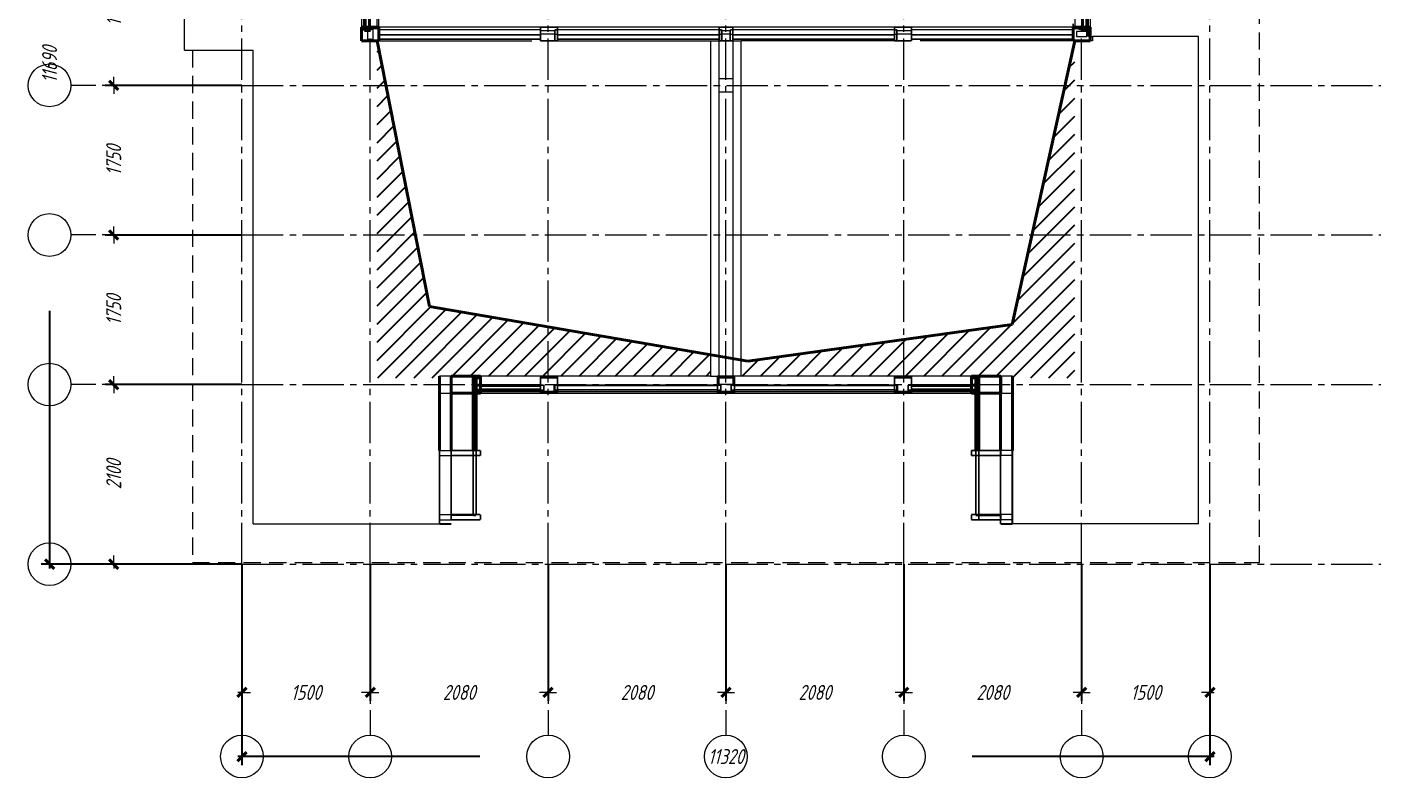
# Model space of a CAD drawing. Header units: millimetres. Extents: x 0 to 5040, y 0 to 770.
# Drawn here: x 2459.9 to 2776.6, y 445.8 to 621.5 of the extents above; entities that cross this region are included whole.
import ezdxf

# ---------------------------------------------------------------- set-up
doc = ezdxf.new("R2010")
doc.units = ezdxf.units.MM
for name, pattern in [('K5LT32768', [0]), ('K5LT_AXLED', [14.165, 9.665, -1.5, 1.5, -1.5]), ('K5LT_BASIC', [0]), ('K5LT_DASHED', [6, 4, -2]), ('K5LT_THIN', [0])]:
    doc.linetypes.add(name, pattern=pattern)
doc.layers.add('Системный слой', color=7, linetype='Continuous')
doc.styles.add('KDIMTEXTSTYLE', font='GOST_AU.SHX', dxfattribs={"width": 0.96, "oblique": 15, "height": 5})
doc.styles.add('KTEXTSTYLE', font='GOST_AU.SHX', dxfattribs={"width": 0.96, "height": 5})
doc.dimstyles.new('KDIMSTYLE (0.02)', dxfattribs={"dimtxt": 5, "dimasz": 1, "dimexe": 2, "dimexo": 0, "dimgap": 1, "dimtad": 1, "dimlfac": 50, "dimtxsty": 'KDIMTEXTSTYLE', "dimsah": 1, "dimcen": 0, "dimdle": 1, "dimadec": 0, "dimazin": 0, "dimtfac": 0.667, "dimtmove": 0, "dimatfit": 3, "dimfxl": 0, "dimtvp": 1, "dimtolj": 1, "dimtzin": 0, "dimarcsym": 0})

# ---------------------------------------------------------------- blocks, each defined once
blk = doc.blocks.new('U17')
at = {"layer": 'Системный слой', "color": 30, "linetype": 'K5LT_AXLED', "lineweight": 18}
for p, q in [((2490.18, 495.83), (2470.18, 495.83)), ((2510.18, 495.83), (2490.18, 495.83)), ((2510.18, 495.83), (2736.58, 495.83)), ((2736.58, 495.83), (2776.58, 495.83))]:
    blk.add_line(p, q, dxfattribs=at)
at = {"layer": 'Системный слой', "color": 7, "linetype": 'K5LT_THIN', "lineweight": 18}
blk.add_arc((2465.18, 495.83), 5, 0, 360, dxfattribs=at)
blk = doc.blocks.new('U18')
at = {"layer": 'Системный слой', "color": 30, "linetype": 'K5LT_AXLED', "lineweight": 18}
for p, q in [((2490.18, 537.83), (2470.18, 537.83)), ((2510.18, 537.83), (2490.18, 537.83)), ((2510.18, 537.83), (2736.58, 537.83)), ((2736.58, 537.83), (2776.58, 537.83))]:
    blk.add_line(p, q, dxfattribs=at)
at = {"layer": 'Системный слой', "color": 7, "linetype": 'K5LT_THIN', "lineweight": 18}
blk.add_arc((2465.18, 537.83), 5, 0, 360, dxfattribs=at)
blk = doc.blocks.new('U19')
at = {"layer": 'Системный слой', "color": 30, "linetype": 'K5LT_AXLED', "lineweight": 18}
for p, q in [((2490.18, 572.83), (2470.18, 572.83)), ((2510.18, 572.83), (2490.18, 572.83)), ((2510.18, 572.83), (2736.58, 572.83)), ((2736.58, 572.83), (2776.58, 572.83))]:
    blk.add_line(p, q, dxfattribs=at)
at = {"layer": 'Системный слой', "color": 7, "linetype": 'K5LT_THIN', "lineweight": 18}
blk.add_arc((2465.18, 572.83), 5, 0, 360, dxfattribs=at)
blk = doc.blocks.new('U20')
at = {"layer": 'Системный слой', "color": 30, "linetype": 'K5LT_AXLED', "lineweight": 18}
for p, q in [((2490.18, 607.83), (2470.18, 607.83)), ((2510.18, 607.83), (2490.18, 607.83)), ((2510.18, 607.83), (2736.58, 607.83)), ((2736.58, 607.83), (2776.58, 607.83))]:
    blk.add_line(p, q, dxfattribs=at)
at = {"layer": 'Системный слой', "color": 7, "linetype": 'K5LT_THIN', "lineweight": 18}
blk.add_arc((2465.18, 607.83), 5, 0, 360, dxfattribs=at)
blk = doc.blocks.new('U24')
at = {"layer": 'Системный слой', "color": 30, "linetype": 'K5LT_AXLED', "lineweight": 18}
for p, q in [((2510.18, 729.63), (2510.18, 769.63)), ((2510.18, 495.83), (2510.18, 729.63)), ((2510.18, 495.83), (2510.18, 475.83)), ((2510.18, 475.83), (2510.18, 455.83))]:
    blk.add_line(p, q, dxfattribs=at)
at = {"layer": 'Системный слой', "color": 7, "linetype": 'K5LT_THIN', "lineweight": 18}
blk.add_arc((2510.18, 450.83), 5, 0, 360, dxfattribs=at)
blk = doc.blocks.new('U25')
at = {"layer": 'Системный слой', "color": 30, "linetype": 'K5LT_AXLED', "lineweight": 18}
for p, q in [((2540.18, 729.63), (2540.18, 769.63)), ((2540.18, 495.83), (2540.18, 729.63)), ((2540.18, 495.83), (2540.18, 475.83)), ((2540.18, 475.83), (2540.18, 455.83))]:
    blk.add_line(p, q, dxfattribs=at)
at = {"layer": 'Системный слой', "color": 7, "linetype": 'K5LT_THIN', "lineweight": 18}
blk.add_arc((2540.18, 450.83), 5, 0, 360, dxfattribs=at)
blk = doc.blocks.new('U26')
at = {"layer": 'Системный слой', "color": 30, "linetype": 'K5LT_AXLED', "lineweight": 18}
for p, q in [((2581.78, 729.63), (2581.78, 769.63)), ((2581.78, 495.83), (2581.78, 729.63)), ((2581.78, 495.83), (2581.78, 475.83)), ((2581.78, 475.83), (2581.78, 455.83))]:
    blk.add_line(p, q, dxfattribs=at)
at = {"layer": 'Системный слой', "color": 7, "linetype": 'K5LT_THIN', "lineweight": 18}
blk.add_arc((2581.78, 450.83), 5, 0, 360, dxfattribs=at)
blk = doc.blocks.new('U27')
at = {"layer": 'Системный слой', "color": 30, "linetype": 'K5LT_AXLED', "lineweight": 18}
for p, q in [((2623.38, 729.63), (2623.38, 769.63)), ((2623.38, 495.83), (2623.38, 729.63)), ((2623.38, 495.83), (2623.38, 475.83)), ((2623.38, 475.83), (2623.38, 455.83))]:
    blk.add_line(p, q, dxfattribs=at)
at = {"layer": 'Системный слой', "color": 7, "linetype": 'K5LT_THIN', "lineweight": 18}
blk.add_arc((2623.38, 450.83), 5, 0, 360, dxfattribs=at)
blk = doc.blocks.new('U28')
at = {"layer": 'Системный слой', "color": 30, "linetype": 'K5LT_AXLED', "lineweight": 18}
for p, q in [((2664.98, 729.63), (2664.98, 769.63)), ((2664.98, 495.83), (2664.98, 729.63)), ((2664.98, 495.83), (2664.98, 475.83)), ((2664.98, 475.83), (2664.98, 455.83))]:
    blk.add_line(p, q, dxfattribs=at)
at = {"layer": 'Системный слой', "color": 7, "linetype": 'K5LT_THIN', "lineweight": 18}
blk.add_arc((2664.98, 450.83), 5, 0, 360, dxfattribs=at)
blk = doc.blocks.new('U29')
at = {"layer": 'Системный слой', "color": 30, "linetype": 'K5LT_AXLED', "lineweight": 18}
for p, q in [((2706.58, 729.63), (2706.58, 769.63)), ((2706.58, 495.83), (2706.58, 729.63)), ((2706.58, 495.83), (2706.58, 475.83)), ((2706.58, 475.83), (2706.58, 455.83))]:
    blk.add_line(p, q, dxfattribs=at)
at = {"layer": 'Системный слой', "color": 7, "linetype": 'K5LT_THIN', "lineweight": 18}
blk.add_arc((2706.58, 450.83), 5, 0, 360, dxfattribs=at)
blk = doc.blocks.new('U30')
at = {"layer": 'Системный слой', "color": 30, "linetype": 'K5LT_AXLED', "lineweight": 18}
for p, q in [((2736.58, 729.63), (2736.58, 769.63)), ((2736.58, 495.83), (2736.58, 729.63)), ((2736.58, 495.83), (2736.58, 475.83)), ((2736.58, 475.83), (2736.58, 455.83))]:
    blk.add_line(p, q, dxfattribs=at)
at = {"layer": 'Системный слой', "color": 7, "linetype": 'K5LT_THIN', "lineweight": 18}
blk.add_arc((2736.58, 450.83), 5, 0, 360, dxfattribs=at)
blk = doc.blocks.new('U16')
at = {"layer": 'Системный слой'}
for name in ['U24', 'U25', 'U26', 'U27', 'U28', 'U29', 'U30', 'U20', 'U19', 'U18', 'U17']:
    blk.add_blockref(name, (0, 0), dxfattribs=at)
blk = doc.blocks.new('U46')
at = {"layer": 'Системный слой', "color": 7, "linetype": 'K5LT32768', "lineweight": 18}
for p, q in [((2496.73, 616.03), (2496.73, 755.93)), ((2538.18, 656.63), (2538.18, 621.43)), ((2538.58, 656.63), (2538.58, 621.43)), ((2540.08, 621.43), (2540.08, 656.63)), ((2541.78, 621.43), (2541.78, 656.63)), ((2542.18, 621.43), (2542.18, 656.63)), ((2704.98, 656.63), (2704.98, 621.43)), ((2706.68, 656.63), (2706.68, 621.43)), ((2708.18, 621.43), (2708.18, 656.63)), ((2708.58, 656.63), (2708.58, 621.43)), ((2538.58, 621.03), (2538.18, 621.03)), ((2538.88, 621.03), (2538.58, 621.03)), ((2538.88, 621.03), (2539.58, 621.03)), ((2539.58, 620.89), (2539.58, 621.03)), ((2539.58, 621.03), (2540.08, 621.03)), ((2540.08, 620.89), (2539.58, 620.89)), ((2540.08, 621.03), (2540.78, 621.03)), ((2540.78, 620.89), (2540.08, 620.89)), ((2540.78, 621.03), (2540.78, 620.89)), ((2541.78, 621.03), (2540.78, 621.03)), ((2540.78, 620.89), (2540.78, 618.63)), ((2542.18, 621.03), (2541.78, 621.03)), ((2579.98, 621.43), (2542.18, 621.43)), ((2579.98, 620.83), (2542.18, 620.83)), ((2621.78, 621.43), (2583.98, 621.43)), ((2621.78, 620.83), (2583.98, 620.83)), ((2662.78, 621.43), (2624.98, 621.43)), ((2662.78, 620.83), (2624.98, 620.83)), ((2704.58, 621.43), (2666.78, 621.43)), ((2704.58, 620.83), (2666.78, 620.83)), ((2704.58, 622.23), (2704.58, 621.43)), ((2704.58, 621.43), (2704.58, 622.23)), ((2704.58, 621.03), (2704.58, 621.43)), ((2704.58, 618.23), (2704.58, 621.03)), ((2704.98, 621.03), (2704.58, 621.03)), ((2705.98, 621.03), (2704.98, 621.03)), ((2705.98, 620.89), (2705.98, 621.03)), ((2706.68, 621.03), (2705.98, 621.03)), ((2706.68, 620.89), (2705.98, 620.89)), ((2706.68, 621.03), (2707.18, 621.03)), ((2707.18, 620.89), (2706.68, 620.89)), ((2707.18, 621.03), (2707.88, 621.03)), ((2707.18, 621.03), (2707.18, 620.89)), ((2708.18, 621.03), (2707.88, 621.03)), ((2708.58, 621.03), (2708.18, 621.03)), ((2539.58, 620.63), (2539.58, 618.63)), ((2539.58, 618.63), (2540.78, 618.63)), ((2542.18, 618.23), (2577.98, 618.23)), ((2579.98, 620.63), (2583.38, 620.63)), ((2583.38, 619.83), (2579.98, 619.83)), ((2583.38, 619.83), (2583.98, 619.83)), ((2583.98, 618.23), (2619.78, 618.23)), ((2619.78, 618.23), (2619.78, 539.83)), ((2619.78, 618.23), (2621.78, 618.23)), ((2621.78, 619.83), (2622.38, 619.83)), ((2621.78, 609.43), (2621.78, 618.23)), ((2622.38, 620.63), (2624.38, 620.63)), ((2624.38, 619.83), (2622.38, 619.83)), ((2624.38, 619.83), (2624.98, 619.83)), ((2624.98, 618.23), (2626.98, 618.23)), ((2624.98, 618.23), (2624.98, 609.43)), ((2626.98, 539.83), (2626.98, 618.23)), ((2662.78, 618.23), (2626.98, 618.23)), ((2662.78, 619.83), (2663.38, 619.83)), ((2663.38, 620.63), (2666.78, 620.63)), ((2666.78, 619.83), (2663.38, 619.83)), ((2704.58, 618.23), (2668.78, 618.23)), ((2705.38, 620.43), (2705.38, 619.23)), ((2707.78, 620.43), (2705.38, 620.43)), ((2705.38, 619.23), (2707.78, 619.23)), ((2707.78, 619.23), (2707.78, 620.43)), ((2708.18, 619.23), (2708.58, 619.23)), ((2708.58, 619.23), (2709.12, 619.23)), ((2709.12, 618.23), (2708.58, 618.23)), ((2733.93, 619.23), (2709.12, 619.23)), ((2709.12, 619.23), (2709.12, 618.23)), ((2733.93, 505.23), (2733.93, 619.23)), ((2496.73, 616.03), (2498.58, 616.03)), ((2498.58, 616.03), (2512.83, 616.03)), ((2512.83, 505.23), (2512.83, 616.03)), ((2621.78, 609.43), (2624.98, 609.43)), ((2621.78, 606.23), (2621.78, 609.43)), ((2624.98, 609.43), (2624.98, 606.23)), ((2624.98, 606.23), (2621.78, 606.23)), ((2621.78, 539.83), (2621.78, 606.23)), ((2624.98, 606.23), (2624.98, 539.83)), ((2559.11, 539.83), (2556.39, 539.83)), ((2559.11, 539.43), (2559.13, 539.43)), ((2579.98, 539.83), (2565.95, 539.83)), ((2619.78, 539.83), (2583.98, 539.83)), ((2619.78, 539.83), (2621.38, 539.83)), ((2621.78, 539.43), (2621.78, 539.83)), ((2621.78, 537.83), (2621.78, 539.43)), ((2624.98, 539.83), (2624.98, 539.43)), ((2624.98, 539.43), (2624.98, 537.83)), ((2626.98, 539.83), (2625.38, 539.83)), ((2662.78, 539.83), (2626.98, 539.83)), ((2680.81, 539.83), (2666.78, 539.83)), ((2687.65, 539.43), (2687.63, 539.43)), ((2690.37, 539.83), (2687.65, 539.83)), ((2556.39, 535.83), (2559.11, 535.83)), ((2559.11, 536.23), (2559.13, 536.23)), ((2564.26, 537.73), (2564.93, 537.73)), ((2564.93, 536.53), (2564.26, 536.53)), ((2565.95, 537.63), (2564.94, 537.63)), ((2564.94, 536.63), (2565.95, 536.63)), ((2579.98, 537.73), (2565.95, 537.73)), ((2565.95, 536.23), (2579.98, 536.23)), ((2565.95, 535.83), (2579.98, 535.83)), ((2580.78, 536.23), (2580.78, 536.53)), ((2580.78, 535.83), (2580.78, 536.23)), ((2583.38, 537.73), (2583.18, 537.73)), ((2583.18, 536.23), (2583.18, 537.73)), ((2583.18, 535.83), (2583.18, 536.23)), ((2621.38, 537.73), (2583.98, 537.73)), ((2583.98, 536.23), (2621.38, 536.23)), ((2583.98, 535.83), (2621.38, 535.83)), ((2621.78, 537.83), (2621.38, 537.83)), ((2624.98, 537.83), (2621.78, 537.83)), ((2622.18, 536.23), (2622.18, 536.53)), ((2622.18, 535.83), (2622.18, 536.23)), ((2624.58, 536.53), (2624.58, 536.23)), ((2624.58, 536.23), (2624.58, 535.83)), ((2625.38, 537.83), (2624.98, 537.83)), ((2662.78, 537.73), (2625.38, 537.73)), ((2625.38, 536.23), (2662.78, 536.23)), ((2625.38, 535.83), (2662.78, 535.83)), ((2663.58, 537.73), (2663.38, 537.73)), ((2663.58, 536.23), (2663.58, 537.73)), ((2663.58, 535.83), (2663.58, 536.23)), ((2665.98, 536.23), (2665.98, 536.53)), ((2665.98, 535.83), (2665.98, 536.23)), ((2680.81, 537.73), (2666.78, 537.73)), ((2666.78, 536.23), (2680.81, 536.23)), ((2666.78, 535.83), (2680.81, 535.83)), ((2681.82, 537.63), (2680.81, 537.63)), ((2680.81, 536.63), (2681.82, 536.63)), ((2681.83, 537.73), (2682.5, 537.73)), ((2682.5, 536.53), (2681.83, 536.53)), ((2687.63, 536.23), (2687.65, 536.23)), ((2687.65, 535.83), (2690.37, 535.83)), ((2556.39, 522.43), (2559.11, 522.43)), ((2556.39, 521.23), (2559.11, 521.23)), ((2690.37, 522.43), (2687.65, 522.43)), ((2690.37, 521.23), (2687.65, 521.23)), ((2556.39, 507.43), (2559.11, 507.43)), ((2564.26, 507.23), (2559.13, 507.23)), ((2682.5, 507.23), (2687.63, 507.23)), ((2690.37, 507.43), (2687.65, 507.43)), ((2512.83, 505.23), (2556.39, 505.23)), ((2556.39, 506.23), (2559.11, 506.23)), ((2690.37, 506.23), (2687.65, 506.23)), ((2733.93, 505.23), (2690.37, 505.23))]:
    blk.add_line(p, q, dxfattribs=at)
at = {"layer": 'Системный слой', "color": 7, "linetype": 'K5LT_DASHED', "lineweight": 18}
for p, q in [((2748.18, 496.23), (2748.18, 731.63)), ((2498.58, 616.03), (2498.58, 496.23)), ((2498.58, 496.23), (2748.18, 496.23))]:
    blk.add_line(p, q, dxfattribs=at)
at = {"layer": 'Системный слой', "color": 5, "linetype": 'K5LT_BASIC', "lineweight": 40}
for p, q in [((2538.98, 621.43), (2538.98, 656.63)), ((2539.98, 656.63), (2539.98, 621.43)), ((2706.78, 621.43), (2706.78, 656.63)), ((2707.78, 656.63), (2707.78, 621.43)), ((2538.18, 621.03), (2538.18, 621.43)), ((2538.18, 621.43), (2538.58, 621.43)), ((2538.18, 618.23), (2538.18, 621.03)), ((2538.58, 621.43), (2538.88, 621.43)), ((2538.58, 621.03), (2538.58, 621.43)), ((2538.88, 621.43), (2538.88, 621.03)), ((2538.88, 621.43), (2538.98, 621.43)), ((2538.88, 621.03), (2538.88, 620.63)), ((2539.98, 621.43), (2538.98, 621.43)), ((2539.98, 621.43), (2540.08, 621.43)), ((2540.08, 621.43), (2541.78, 621.43)), ((2540.08, 621.03), (2540.08, 621.43)), ((2540.08, 620.89), (2540.08, 621.03)), ((2540.08, 620.63), (2540.08, 620.89)), ((2541.78, 621.43), (2541.78, 621.03)), ((2541.78, 621.43), (2542.18, 621.43)), ((2542.18, 621.43), (2542.18, 621.03)), ((2542.18, 621.03), (2542.18, 618.23)), ((2704.58, 618.23), (2704.58, 621.43)), ((2704.58, 621.43), (2704.98, 621.43)), ((2704.58, 621.43), (2704.58, 621.43)), ((2704.98, 621.03), (2704.98, 621.43)), ((2704.98, 621.43), (2706.68, 621.43)), ((2706.68, 621.43), (2706.68, 621.03)), ((2706.68, 621.43), (2706.78, 621.43)), ((2706.68, 621.03), (2706.68, 620.89)), ((2706.68, 620.89), (2706.68, 620.63)), ((2707.78, 621.43), (2706.78, 621.43)), ((2707.78, 621.43), (2707.88, 621.43)), ((2707.88, 621.03), (2707.88, 621.43)), ((2707.88, 621.43), (2708.18, 621.43)), ((2707.88, 620.63), (2707.88, 621.03)), ((2708.18, 621.43), (2708.58, 621.43)), ((2708.18, 621.43), (2708.18, 621.03)), ((2708.18, 621.03), (2708.18, 619.23)), ((2708.58, 621.43), (2708.58, 621.03)), ((2708.58, 619.23), (2708.58, 621.03)), ((2538.58, 618.23), (2538.18, 618.23)), ((2541.78, 618.23), (2538.58, 618.23)), ((2538.88, 620.63), (2539.58, 620.63)), ((2539.58, 620.63), (2540.08, 620.63)), ((2542.18, 618.23), (2541.78, 618.23)), ((2704.98, 618.23), (2704.58, 618.23)), ((2708.18, 618.23), (2704.98, 618.23)), ((2706.68, 620.63), (2707.88, 620.63)), ((2708.18, 618.23), (2708.58, 618.23)), ((2708.58, 619.23), (2708.58, 618.23)), ((2556.39, 535.83), (2556.39, 539.83)), ((2559.11, 539.83), (2559.13, 539.83)), ((2559.11, 539.43), (2559.11, 539.83)), ((2559.11, 536.23), (2559.11, 539.43)), ((2559.13, 539.83), (2564.26, 539.83)), ((2559.13, 539.43), (2559.13, 539.83)), ((2559.13, 536.23), (2559.13, 539.43)), ((2564.26, 539.83), (2564.94, 539.83)), ((2564.26, 539.43), (2564.26, 539.83)), ((2564.26, 539.43), (2564.94, 539.43)), ((2564.26, 537.73), (2564.26, 539.43)), ((2564.94, 539.83), (2565.95, 539.83)), ((2564.94, 539.83), (2564.94, 539.43)), ((2564.94, 539.43), (2565.95, 539.43)), ((2564.94, 539.43), (2564.94, 537.73)), ((2565.95, 539.83), (2565.95, 539.43)), ((2565.95, 539.43), (2565.95, 537.73)), ((2680.81, 539.83), (2681.82, 539.83)), ((2680.81, 539.43), (2680.81, 539.83)), ((2680.81, 539.43), (2681.82, 539.43)), ((2680.81, 537.73), (2680.81, 539.43)), ((2681.82, 539.83), (2682.5, 539.83)), ((2681.82, 539.43), (2681.82, 539.83)), ((2681.82, 539.43), (2682.5, 539.43)), ((2681.82, 537.73), (2681.82, 539.43)), ((2682.5, 539.83), (2687.63, 539.83)), ((2682.5, 539.83), (2682.5, 539.43)), ((2682.5, 539.43), (2682.5, 537.73)), ((2687.63, 539.83), (2687.65, 539.83)), ((2687.63, 539.43), (2687.63, 539.83)), ((2687.63, 539.43), (2687.63, 536.23)), ((2687.65, 539.83), (2687.65, 539.43)), ((2687.65, 539.43), (2687.65, 536.23)), ((2690.37, 539.83), (2690.37, 535.83)), ((2556.39, 522.43), (2556.39, 535.83)), ((2559.11, 535.83), (2559.11, 536.23)), ((2559.13, 535.83), (2559.11, 535.83)), ((2559.13, 535.83), (2559.13, 536.23)), ((2564.26, 535.83), (2559.13, 535.83)), ((2559.13, 522.43), (2559.13, 535.83)), ((2564.26, 536.53), (2564.26, 537.73)), ((2564.26, 536.23), (2564.26, 536.53)), ((2564.26, 536.23), (2564.94, 536.23)), ((2564.26, 535.83), (2564.26, 536.23)), ((2564.94, 535.83), (2564.26, 535.83)), ((2564.26, 522.43), (2564.26, 535.83)), ((2564.93, 537.73), (2564.93, 536.53)), ((2564.94, 537.73), (2564.93, 537.73)), ((2564.93, 536.53), (2564.94, 536.53)), ((2564.94, 537.73), (2565.95, 537.73)), ((2564.94, 537.73), (2564.94, 537.63)), ((2564.94, 537.63), (2564.94, 536.63)), ((2564.94, 536.63), (2564.94, 536.53)), ((2565.95, 536.53), (2564.94, 536.53)), ((2564.94, 536.53), (2564.94, 536.23)), ((2564.94, 536.23), (2565.95, 536.23)), ((2564.94, 536.23), (2564.94, 535.83)), ((2565.95, 535.83), (2564.94, 535.83)), ((2564.94, 535.83), (2564.94, 522.43)), ((2565.95, 537.73), (2565.95, 537.63)), ((2565.95, 536.63), (2565.95, 537.63)), ((2565.95, 537.63), (2579.98, 537.63)), ((2579.98, 536.63), (2565.95, 536.63)), ((2565.95, 536.63), (2565.95, 536.53)), ((2565.95, 536.53), (2565.95, 536.23)), ((2565.95, 536.23), (2565.95, 535.83)), ((2666.78, 537.63), (2680.81, 537.63)), ((2680.81, 536.63), (2666.78, 536.63)), ((2680.81, 537.73), (2681.82, 537.73)), ((2680.81, 537.63), (2680.81, 537.73)), ((2680.81, 537.63), (2680.81, 536.63)), ((2680.81, 536.53), (2680.81, 536.63)), ((2681.82, 536.53), (2680.81, 536.53)), ((2680.81, 536.23), (2680.81, 536.53)), ((2681.82, 536.23), (2680.81, 536.23)), ((2680.81, 535.83), (2680.81, 536.23)), ((2681.82, 535.83), (2680.81, 535.83)), ((2681.83, 537.73), (2681.82, 537.73)), ((2681.82, 537.63), (2681.82, 537.73)), ((2681.82, 536.63), (2681.82, 537.63)), ((2681.82, 536.53), (2681.82, 536.63)), ((2681.82, 536.53), (2681.83, 536.53)), ((2681.82, 536.23), (2681.82, 536.53)), ((2682.5, 536.23), (2681.82, 536.23)), ((2681.82, 535.83), (2681.82, 536.23)), ((2682.5, 535.83), (2681.82, 535.83)), ((2681.82, 522.43), (2681.82, 535.83)), ((2681.83, 536.53), (2681.83, 537.73)), ((2682.5, 537.73), (2682.5, 536.53)), ((2682.5, 536.53), (2682.5, 536.23)), ((2682.5, 536.23), (2682.5, 535.83)), ((2687.63, 535.83), (2682.5, 535.83)), ((2682.5, 535.83), (2682.5, 522.43)), ((2687.63, 536.23), (2687.63, 535.83)), ((2687.65, 535.83), (2687.63, 535.83)), ((2687.63, 535.83), (2687.63, 522.43)), ((2687.65, 536.23), (2687.65, 535.83)), ((2690.37, 535.83), (2690.37, 522.43))]:
    blk.add_line(p, q, dxfattribs=at)
at = {"layer": 'Системный слой', "color": 5, "linetype": 'K5LT_BASIC', "const_width": 0.4}
for points in [[(2579.98, 621.43), (2583.98, 621.43)], [(2579.98, 620.63), (2579.98, 621.43)], [(2579.98, 619.83), (2579.98, 620.63)], [(2583.98, 620.83), (2583.38, 620.83)], [(2583.38, 620.83), (2583.38, 620.63)], [(2583.38, 620.63), (2583.38, 619.83)], [(2583.98, 621.43), (2583.98, 620.83)], [(2583.98, 620.83), (2583.98, 619.83)], [(2621.78, 621.43), (2624.98, 621.43)], [(2621.78, 620.83), (2621.78, 621.43)], [(2622.38, 620.83), (2621.78, 620.83)], [(2621.78, 619.83), (2621.78, 620.83)], [(2622.38, 620.63), (2622.38, 620.83)], [(2622.38, 619.83), (2622.38, 620.63)], [(2624.98, 620.83), (2624.38, 620.83)], [(2624.38, 620.83), (2624.38, 620.63)], [(2624.38, 620.63), (2624.38, 619.83)], [(2624.98, 621.43), (2624.98, 620.83)], [(2624.98, 620.83), (2624.98, 619.83)], [(2662.78, 621.43), (2666.78, 621.43)], [(2662.78, 620.83), (2662.78, 621.43)], [(2663.38, 620.83), (2662.78, 620.83)], [(2662.78, 619.83), (2662.78, 620.83)], [(2663.38, 620.63), (2663.38, 620.83)], [(2663.38, 619.83), (2663.38, 620.63)], [(2666.78, 621.43), (2666.78, 620.63)], [(2666.78, 620.63), (2666.78, 619.83)], [(2542.18, 619.63), (2579.98, 619.63)], [(2579.98, 618.63), (2542.18, 618.63)], [(2579.98, 619.83), (2579.98, 618.23)], [(2583.38, 618.23), (2579.98, 618.23)], [(2583.38, 618.23), (2583.38, 619.83)], [(2583.38, 618.23), (2583.98, 618.23)], [(2583.98, 619.83), (2583.98, 619.63)], [(2583.98, 618.63), (2583.98, 619.63)], [(2583.98, 619.63), (2621.78, 619.63)], [(2621.78, 618.63), (2583.98, 618.63)], [(2583.98, 618.63), (2583.98, 618.23)], [(2621.78, 619.63), (2621.78, 619.83)], [(2621.78, 619.63), (2621.78, 618.63)], [(2621.78, 618.23), (2621.78, 618.63)], [(2622.38, 618.23), (2621.78, 618.23)], [(2622.38, 619.83), (2622.38, 618.23)], [(2624.38, 618.23), (2622.38, 618.23)], [(2624.38, 619.83), (2624.38, 618.23)], [(2624.38, 618.23), (2624.98, 618.23)], [(2624.98, 619.83), (2624.98, 619.63)], [(2624.98, 618.63), (2624.98, 619.63)], [(2624.98, 619.63), (2662.78, 619.63)], [(2662.78, 618.63), (2624.98, 618.63)], [(2624.98, 618.63), (2624.98, 618.23)], [(2662.78, 619.63), (2662.78, 619.83)], [(2662.78, 619.63), (2662.78, 618.63)], [(2662.78, 618.23), (2662.78, 618.63)], [(2663.38, 618.23), (2662.78, 618.23)], [(2663.38, 619.83), (2663.38, 618.23)], [(2666.78, 618.23), (2663.38, 618.23)], [(2666.78, 618.23), (2666.78, 619.83)], [(2666.78, 619.63), (2704.58, 619.63)], [(2704.58, 618.63), (2666.78, 618.63)], [(2579.98, 539.83), (2583.98, 539.83)], [(2579.98, 539.43), (2579.98, 539.83)], [(2579.98, 539.43), (2583.98, 539.43)], [(2579.98, 537.73), (2579.98, 539.43)], [(2583.98, 539.83), (2583.98, 539.43)], [(2583.98, 539.43), (2583.98, 537.73)], [(2621.38, 539.83), (2621.78, 539.83)], [(2621.38, 539.43), (2621.38, 539.83)], [(2621.38, 539.43), (2621.78, 539.43)], [(2621.38, 537.83), (2621.38, 539.43)], [(2621.78, 539.83), (2624.98, 539.83)], [(2621.78, 539.43), (2624.98, 539.43)], [(2624.98, 539.83), (2625.38, 539.83)], [(2624.98, 539.43), (2625.38, 539.43)], [(2625.38, 539.43), (2625.38, 539.83)], [(2625.38, 539.43), (2625.38, 537.83)], [(2662.78, 539.83), (2666.78, 539.83)], [(2662.78, 539.43), (2662.78, 539.83)], [(2662.78, 539.43), (2666.78, 539.43)], [(2662.78, 537.73), (2662.78, 539.43)], [(2666.78, 539.83), (2666.78, 539.43)], [(2666.78, 539.43), (2666.78, 537.73)], [(2580.78, 537.73), (2579.98, 537.73)], [(2579.98, 537.63), (2579.98, 537.73)], [(2579.98, 537.63), (2579.98, 536.63)], [(2579.98, 536.53), (2579.98, 536.63)], [(2579.98, 536.53), (2580.78, 536.53)], [(2579.98, 536.23), (2579.98, 536.53)], [(2580.78, 536.23), (2579.98, 536.23)], [(2579.98, 535.83), (2579.98, 536.23)], [(2580.78, 535.83), (2579.98, 535.83)], [(2580.78, 536.53), (2580.78, 537.73)], [(2583.18, 536.23), (2580.78, 536.23)], [(2583.18, 535.83), (2580.78, 535.83)], [(2583.98, 536.23), (2583.18, 536.23)], [(2583.18, 535.83), (2583.98, 535.83)], [(2583.98, 537.73), (2583.38, 537.73)], [(2583.38, 537.73), (2583.38, 536.53)], [(2583.38, 536.53), (2583.98, 536.53)], [(2583.98, 537.73), (2583.98, 537.63)], [(2583.98, 537.63), (2621.38, 537.63)], [(2583.98, 536.63), (2583.98, 537.63)], [(2621.38, 536.63), (2583.98, 536.63)], [(2583.98, 536.63), (2583.98, 536.53)], [(2583.98, 536.53), (2583.98, 536.23)], [(2583.98, 536.23), (2583.98, 535.83)], [(2621.38, 537.83), (2621.38, 537.73)], [(2622.18, 537.73), (2621.38, 537.73)], [(2621.38, 537.73), (2621.38, 537.63)], [(2621.38, 537.63), (2621.38, 536.63)], [(2621.38, 536.53), (2621.38, 536.63)], [(2621.38, 536.53), (2622.18, 536.53)], [(2621.38, 536.23), (2621.38, 536.53)], [(2622.18, 536.23), (2621.38, 536.23)], [(2621.38, 535.83), (2621.38, 536.23)], [(2622.18, 535.83), (2621.38, 535.83)], [(2622.18, 536.53), (2622.18, 537.73)], [(2624.58, 536.23), (2622.18, 536.23)], [(2624.58, 535.83), (2622.18, 535.83)], [(2625.38, 537.73), (2624.58, 537.73)], [(2624.58, 537.73), (2624.58, 536.53)], [(2624.58, 536.53), (2625.38, 536.53)], [(2625.38, 536.23), (2624.58, 536.23)], [(2624.58, 535.83), (2625.38, 535.83)], [(2625.38, 537.73), (2625.38, 537.83)], [(2625.38, 537.73), (2625.38, 537.63)], [(2625.38, 537.63), (2662.78, 537.63)], [(2625.38, 536.63), (2625.38, 537.63)], [(2662.78, 536.63), (2625.38, 536.63)], [(2625.38, 536.63), (2625.38, 536.53)], [(2625.38, 536.53), (2625.38, 536.23)], [(2625.38, 536.23), (2625.38, 535.83)], [(2663.38, 537.73), (2662.78, 537.73)], [(2662.78, 537.63), (2662.78, 537.73)], [(2662.78, 537.63), (2662.78, 536.63)], [(2662.78, 536.53), (2662.78, 536.63)], [(2662.78, 536.53), (2663.38, 536.53)], [(2662.78, 536.23), (2662.78, 536.53)], [(2662.78, 535.83), (2662.78, 536.23)], [(2663.58, 536.23), (2662.78, 536.23)], [(2663.58, 535.83), (2662.78, 535.83)], [(2663.38, 536.53), (2663.38, 537.73)], [(2665.98, 536.23), (2663.58, 536.23)], [(2665.98, 535.83), (2663.58, 535.83)], [(2666.78, 537.73), (2665.98, 537.73)], [(2665.98, 537.73), (2665.98, 536.53)], [(2665.98, 536.53), (2666.78, 536.53)], [(2666.78, 536.23), (2665.98, 536.23)], [(2665.98, 535.83), (2666.78, 535.83)], [(2666.78, 537.73), (2666.78, 537.63)], [(2666.78, 536.63), (2666.78, 537.63)], [(2666.78, 536.63), (2666.78, 536.53)], [(2666.78, 536.53), (2666.78, 536.23)], [(2666.78, 536.23), (2666.78, 535.83)], [(2556.39, 521.23), (2556.39, 522.43)], [(2559.11, 521.23), (2559.11, 522.43)], [(2559.11, 522.43), (2559.13, 522.43)], [(2559.13, 522.43), (2564.26, 522.43)], [(2559.13, 521.23), (2559.13, 522.43)], [(2564.26, 522.43), (2564.94, 522.43)], [(2564.26, 521.23), (2564.26, 522.43)], [(2564.94, 522.43), (2565.95, 522.43)], [(2564.94, 522.43), (2564.94, 521.23)], [(2565.95, 522.43), (2565.95, 521.23)], [(2680.81, 521.23), (2680.81, 522.43)], [(2680.81, 522.43), (2681.82, 522.43)], [(2681.82, 522.43), (2682.5, 522.43)], [(2681.82, 521.23), (2681.82, 522.43)], [(2682.5, 522.43), (2687.63, 522.43)], [(2682.5, 522.43), (2682.5, 521.23)], [(2687.63, 522.43), (2687.65, 522.43)], [(2687.63, 522.43), (2687.63, 521.23)], [(2687.65, 522.43), (2687.65, 521.23)], [(2690.37, 522.43), (2690.37, 521.23)], [(2556.39, 507.43), (2556.39, 521.23)], [(2559.13, 521.23), (2559.11, 521.23)], [(2564.26, 521.23), (2559.13, 521.23)], [(2559.13, 507.43), (2559.13, 521.23)], [(2564.94, 521.23), (2564.26, 521.23)], [(2564.26, 507.43), (2564.26, 521.23)], [(2565.95, 521.23), (2564.94, 521.23)], [(2564.94, 521.23), (2564.94, 507.43)], [(2681.82, 521.23), (2680.81, 521.23)], [(2682.5, 521.23), (2681.82, 521.23)], [(2681.82, 507.43), (2681.82, 521.23)], [(2682.5, 521.23), (2682.5, 507.43)], [(2687.63, 521.23), (2682.5, 521.23)], [(2687.65, 521.23), (2687.63, 521.23)], [(2687.63, 521.23), (2687.63, 507.43)], [(2690.37, 521.23), (2690.37, 507.43)], [(2556.39, 506.23), (2556.39, 507.43)], [(2559.11, 506.23), (2559.11, 507.43)], [(2559.11, 507.43), (2559.13, 507.43)], [(2559.13, 507.43), (2564.26, 507.43)], [(2559.13, 507.23), (2559.13, 507.43)], [(2559.13, 506.23), (2559.13, 507.23)], [(2564.26, 507.43), (2564.94, 507.43)], [(2564.26, 507.23), (2564.26, 507.43)], [(2564.94, 507.23), (2564.26, 507.23)], [(2564.94, 507.43), (2565.95, 507.43)], [(2564.94, 507.43), (2564.94, 507.23)], [(2565.95, 507.43), (2565.95, 506.23)], [(2680.81, 506.23), (2680.81, 507.43)], [(2680.81, 507.43), (2681.82, 507.43)], [(2681.82, 507.23), (2681.82, 507.43)], [(2681.82, 507.43), (2682.5, 507.43)], [(2682.5, 507.23), (2681.82, 507.23)], [(2682.5, 507.43), (2682.5, 507.23)], [(2682.5, 507.43), (2687.63, 507.43)], [(2682.5, 506.23), (2682.5, 507.23)], [(2687.63, 507.43), (2687.65, 507.43)], [(2687.63, 507.43), (2687.63, 507.23)], [(2687.63, 507.23), (2687.63, 506.23)], [(2687.65, 507.43), (2687.65, 506.23)], [(2690.37, 507.43), (2690.37, 506.23)], [(2556.39, 505.23), (2556.39, 506.23)], [(2559.13, 505.23), (2556.39, 505.23)], [(2559.13, 506.23), (2559.11, 506.23)], [(2559.13, 506.23), (2565.95, 506.23)], [(2682.5, 506.23), (2680.81, 506.23)], [(2687.63, 506.23), (2682.5, 506.23)], [(2687.63, 506.23), (2687.65, 506.23)], [(2687.63, 505.23), (2687.63, 506.23)], [(2690.37, 505.23), (2687.63, 505.23)], [(2690.37, 506.23), (2690.37, 505.23)]]:
    blk.add_lwpolyline(points, dxfattribs=at)
blk = doc.blocks.new('KDIMARROW_03')
at = {"layer": 'Системный слой', "color": 0, "linetype": 'K5LT_BASIC', "lineweight": 40}
blk.add_line((-1.06, -1.06), (1.06, 1.06), dxfattribs=at)
at = {"layer": 'Системный слой', "color": 0, "linetype": 'K5LT_THIN', "lineweight": 18}
for q in [(-1, 0), (2, 0)]:
    blk.add_line((0, 0), q, dxfattribs=at)

msp = doc.modelspace()

# ---------------------------------------------------------------- hatches: boundary and pattern name
at = {"layer": 'Системный слой'}
h = msp.add_hatch(dxfattribs=at)
h.set_pattern_fill('', angle=45, style=0, pattern_type=0)
h.set_pattern_definition([(45, (0, 0), (-2.1213203, 2.1213203), [])])
h.paths.add_polyline_path([(2619.78007, 544.83596), (2554.03974, 556.1271), (2541.78, 618.22714), (2541.78, 539.42705), (2556.39264, 539.42705), (2556.39264, 539.82706), (2559.11401, 539.82706), (2559.12806, 539.82706), (2564.25697, 539.82706), (2564.94082, 539.82706), (2565.95255, 539.82706), (2579.98003, 539.82706), (2583.98004, 539.82706), (2619.78007, 539.82706)])
h.paths.add_polyline_path([(2666.78012, 539.82706), (2680.80761, 539.82706), (2681.81933, 539.82706), (2682.50318, 539.82706), (2687.63209, 539.82706), (2687.64614, 539.82706), (2690.36751, 539.82706), (2690.36751, 539.42706), (2704.98016, 539.42706), (2704.98016, 618.22715), (2690.36751, 551.86395), (2628.52903, 543.3333), (2626.98008, 543.59934), (2626.98008, 539.82706), (2662.78012, 539.82706)])

# ---------------------------------------------------------------- linework, layer by layer
at = {"layer": 'Системный слой', "color": 5, "linetype": 'K5LT_BASIC', "lineweight": 40}
for p, q in [((2541.78, 618.22714), (2554.03974, 556.1271)), ((2690.36751, 551.86395), (2704.98016, 618.22715)), ((2554.03974, 556.1271), (2628.52903, 543.3333)), ((2628.52903, 543.3333), (2690.36751, 551.86395))]:
    msp.add_line(p, q, dxfattribs=at)

# ---------------------------------------------------------------- block references
at = {"layer": 'Системный слой'}
for name in ['U16', 'U46']:
    msp.add_blockref(name, (0, 0), dxfattribs=at)

# ---------------------------------------------------------------- dimensions: what is measured, and where the dimension line sits
at = {"layer": 'Системный слой', "color": 7}
for base, p1, p2, location in [((2465.18, 495.82705), (2510.18, 729.62705), (2510.18, 495.82705), (2465.18, 612.72705)), ((2480.18, 607.82705), (2510.18, 642.82705), (2510.18, 607.82705), (2480.18, 625.32705)), ((2480.18, 572.82705), (2510.18, 607.82705), (2510.18, 572.82705), (2480.18, 590.32705)), ((2480.18, 537.82705), (2510.18, 572.82705), (2510.18, 537.82705), (2480.18, 555.32705)), ((2480.18, 495.82705), (2510.18, 537.82705), (2510.18, 495.82705), (2480.18, 516.82705))]:
    msp.add_linear_dim(base=base, p1=p1, p2=p2, angle=90, location=location, dimstyle='KDIMSTYLE (0.02)', override={"dimexo": 0, "dimpost": '\\H3.5;\\W0.965;\\Q15;<>', "dimblk1": 'KDIMARROW_03', "dimblk2": 'KDIMARROW_03', "dimse1": 0, "dimse2": 0, "dimclrt": 7, "dimtolj": 1}, dxfattribs=at).render()
for base, p1, p2, location in [((2510.18, 465.82705), (2540.18, 495.82705), (2510.18, 495.82705), (2525.18, 465.82705)), ((2510.18, 450.82705), (2736.58, 495.82705), (2510.18, 495.82705), (2623.38, 450.82705)), ((2540.18, 465.82705), (2581.78, 495.82705), (2540.18, 495.82705), (2560.98, 465.82705)), ((2581.78, 465.82705), (2623.38, 495.82705), (2581.78, 495.82705), (2602.58, 465.82705)), ((2623.38, 465.82705), (2664.98, 495.82705), (2623.38, 495.82705), (2644.18, 465.82705)), ((2664.98, 465.82705), (2706.58, 495.82705), (2664.98, 495.82705), (2685.78, 465.82705)), ((2706.58, 465.82705), (2736.58, 495.82705), (2706.58, 495.82705), (2721.58, 465.82705))]:
    msp.add_linear_dim(base=base, p1=p1, p2=p2, location=location, dimstyle='KDIMSTYLE (0.02)', override={"dimexo": 0, "dimpost": '\\H3.5;\\W0.965;\\Q15;<>', "dimblk1": 'KDIMARROW_03', "dimblk2": 'KDIMARROW_03', "dimse1": 0, "dimse2": 0, "dimclrt": 7, "dimtolj": 1}, dxfattribs=at).render()

doc.saveas('drawing.dxf')
